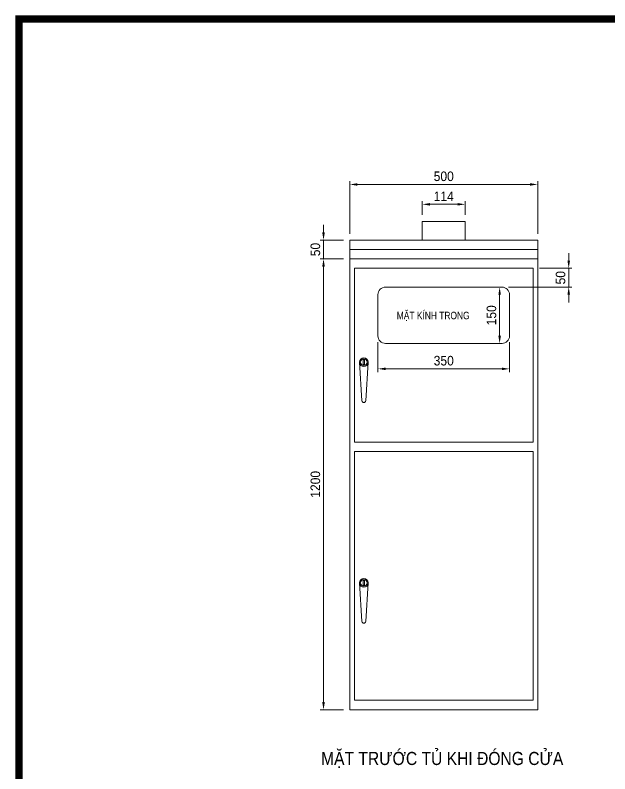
# Model space of a CAD drawing. Header units: millimetres. Extents: x 21200 to 27223, y 97648 to 101913.
# Drawn here: x 21200 to 22782, y 99893 to 101913 of the extents above; entities that cross this region are included whole.
import ezdxf
from ezdxf.enums import TextEntityAlignment as Align

# ---------------------------------------------------------------- set-up
doc = ezdxf.new("R2010")
doc.units = ezdxf.units.MM
doc.header["$LTSCALE"] = 6
for name, color, linetype, lineweight in [('Co ban', 3, 'Continuous', 13), ('Den', 2, 'Continuous', 25), ('DIM', 4, 'Continuous', 9), ('Text', 4, 'Continuous', 0)]:
    doc.layers.add(name, color=color, linetype=linetype, lineweight=lineweight)
doc.styles.add('VNI-HELVE', font='VHELVEN.TTF', dxfattribs={"width": 0.9})
doc.dimstyles.new('D10', dxfattribs={"dimscale": 1.7, "dimtxt": 15, "dimasz": 12, "dimexe": 5, "dimexo": 10, "dimgap": 5, "dimtad": 1, "dimtoh": 1, "dimdec": 0, "dimdsep": 46, "dimtxsty": 'VNI-HELVE', "dimcen": 250, "dimclrd": 256, "dimclre": 256, "dimclrt": 7, "dimadec": 0, "dimazin": 0, "dimtfac": 1, "dimtdec": 0, "dimtmove": 0, "dimatfit": 1, "dimfxl": 1, "dimtolj": 1, "dimtzin": 0, "dimlwd": -1, "dimlwe": -1, "dimarcsym": 0})

# ---------------------------------------------------------------- blocks, each defined once
blk = doc.blocks.new('*D54')
at = {"layer": 'Defpoints', "color": 0}
for p in [(22499.7, 101188.6), (22488.8, 101038.6), (22499.7, 101038.6)]:
    blk.add_point(p, dxfattribs=at)
at = {"layer": 'DIM'}
for p, q in [((22482.7, 101188.6), (22480.3, 101188.6)), ((22488.8, 101168.2), (22488.8, 101059)), ((22482.7, 101038.6), (22480.3, 101038.6))]:
    blk.add_line(p, q, dxfattribs=at)
for points in [[(22485.4, 101168.2), (22492.2, 101168.2), (22488.8, 101188.6)], [(22485.4, 101059), (22492.2, 101059), (22488.8, 101038.6)]]:
    blk.add_solid(points, dxfattribs=at)
at = {"layer": 'DIM', "color": 7, "insert": (22467.1, 101113.6), "char_height": 25.5, "attachment_point": 5, "rotation": 90, "style": 'VNI-HELVE'}
blk.add_mtext('\\A1;150', dxfattribs=at)
blk = doc.blocks.new('*D55')
at = {"layer": 'Defpoints', "color": 0}
for p in [(22577.6, 101238.6), (22495.1, 101188.6), (22672.6, 101188.6)]:
    blk.add_point(p, dxfattribs=at)
at = {"layer": 'DIM'}
for p, q in [((22672.6, 101259), (22672.6, 101279.4)), ((22594.6, 101238.6), (22681.1, 101238.6)), ((22672.6, 101238.6), (22672.6, 101188.6)), ((22512.1, 101188.6), (22681.1, 101188.6)), ((22672.6, 101168.2), (22672.6, 101147.8))]:
    blk.add_line(p, q, dxfattribs=at)
for points in [[(22669.2, 101259), (22676, 101259), (22672.6, 101238.6)], [(22669.2, 101168.2), (22676, 101168.2), (22672.6, 101188.6)]]:
    blk.add_solid(points, dxfattribs=at)
at = {"layer": 'DIM', "color": 7, "insert": (22651, 101213.6), "char_height": 25.5, "attachment_point": 5, "rotation": 90, "style": 'VNI-HELVE'}
blk.add_mtext('\\A1;50', dxfattribs=at)
blk = doc.blocks.new('*D56')
at = {"layer": 'Defpoints', "color": 0}
for p in [(22090.1, 101313.6), (22020.2, 101263.6), (22090.1, 101263.6)]:
    blk.add_point(p, dxfattribs=at)
at = {"layer": 'DIM'}
for p, q in [((22020.2, 101334), (22020.2, 101354.4)), ((22073.1, 101313.6), (22011.7, 101313.6)), ((22020.2, 101313.6), (22020.2, 101263.6)), ((22073.1, 101263.6), (22011.7, 101263.6)), ((22020.2, 101243.2), (22020.2, 101222.8))]:
    blk.add_line(p, q, dxfattribs=at)
for points in [[(22016.8, 101334), (22023.6, 101334), (22020.2, 101313.6)], [(22016.8, 101243.2), (22023.6, 101243.2), (22020.2, 101263.6)]]:
    blk.add_solid(points, dxfattribs=at)
at = {"layer": 'DIM', "color": 7, "insert": (21998.6, 101288.6), "char_height": 25.5, "attachment_point": 5, "rotation": 90, "style": 'VNI-HELVE'}
blk.add_mtext('\\A1;50', dxfattribs=at)
blk = doc.blocks.new('*D57')
at = {"layer": 'Defpoints', "color": 0}
for p in [(22397.1, 101409), (22283.1, 101363.6), (22397.1, 101363.6)]:
    blk.add_point(p, dxfattribs=at)
at = {"layer": 'DIM'}
for p, q in [((22283.1, 101380.6), (22283.1, 101417.5)), ((22303.5, 101409), (22376.7, 101409)), ((22397.1, 101380.6), (22397.1, 101417.5))]:
    blk.add_line(p, q, dxfattribs=at)
for points in [[(22303.5, 101412.4), (22303.5, 101405.6), (22283.1, 101409)], [(22376.7, 101412.4), (22376.7, 101405.6), (22397.1, 101409)]]:
    blk.add_solid(points, dxfattribs=at)
at = {"layer": 'DIM', "color": 7, "insert": (22340.1, 101430.3), "char_height": 25.5, "attachment_point": 5, "style": 'VNI-HELVE'}
blk.add_mtext('\\A1;114', dxfattribs=at)
blk = doc.blocks.new('*D58')
at = {"layer": 'Defpoints', "color": 0}
for p in [(22590.1, 101461.9), (22090.1, 101313.6), (22590.1, 101313.6)]:
    blk.add_point(p, dxfattribs=at)
at = {"layer": 'DIM'}
for p, q in [((22090.1, 101330.6), (22090.1, 101470.4)), ((22590.1, 101330.6), (22590.1, 101470.4)), ((22110.5, 101461.9), (22569.7, 101461.9))]:
    blk.add_line(p, q, dxfattribs=at)
for points in [[(22110.5, 101465.3), (22110.5, 101458.5), (22090.1, 101461.9)], [(22569.7, 101465.3), (22569.7, 101458.5), (22590.1, 101461.9)]]:
    blk.add_solid(points, dxfattribs=at)
at = {"layer": 'DIM', "color": 7, "insert": (22340.1, 101483.5), "char_height": 25.5, "attachment_point": 5, "style": 'VNI-HELVE'}
blk.add_mtext('\\A1;500', dxfattribs=at)
blk = doc.blocks.new('*D59')
at = {"layer": 'Defpoints', "color": 0}
for p in [(22165.1, 101058.6), (22515.1, 101058.6), (22515.1, 100971)]:
    blk.add_point(p, dxfattribs=at)
at = {"layer": 'DIM'}
for p, q in [((22165.1, 101041.6), (22165.1, 100962.5)), ((22515.1, 101041.6), (22515.1, 100962.5)), ((22185.5, 100971), (22494.7, 100971))]:
    blk.add_line(p, q, dxfattribs=at)
for points in [[(22185.5, 100974.4), (22185.5, 100967.6), (22165.1, 100971)], [(22494.7, 100974.4), (22494.7, 100967.6), (22515.1, 100971)]]:
    blk.add_solid(points, dxfattribs=at)
at = {"layer": 'DIM', "color": 7, "insert": (22340.1, 100992.6), "char_height": 25.5, "attachment_point": 5, "style": 'VNI-HELVE'}
blk.add_mtext('\\A1;350', dxfattribs=at)
blk = doc.blocks.new('*D60')
at = {"layer": 'Defpoints', "color": 0}
for p in [(22090.1, 101263.6), (22020.2, 100063.6), (22090.1, 100063.6)]:
    blk.add_point(p, dxfattribs=at)
at = {"layer": 'DIM'}
for p, q in [((22073.1, 101263.6), (22011.7, 101263.6)), ((22020.2, 101243.2), (22020.2, 100084)), ((22073.1, 100063.6), (22011.7, 100063.6))]:
    blk.add_line(p, q, dxfattribs=at)
for points in [[(22016.8, 101243.2), (22023.6, 101243.2), (22020.2, 101263.6)], [(22016.8, 100084), (22023.6, 100084), (22020.2, 100063.6)]]:
    blk.add_solid(points, dxfattribs=at)
at = {"layer": 'DIM', "color": 7, "insert": (21998.6, 100663.6), "char_height": 25.5, "attachment_point": 5, "rotation": 90, "style": 'VNI-HELVE'}
blk.add_mtext('\\A1;1200', dxfattribs=at)

msp = doc.modelspace()

# ---------------------------------------------------------------- linework, layer by layer
at = {"layer": 'Co ban'}
for points in [[(22283.1, 101313.6), (22397.1, 101313.6), (22397.1, 101363.6), (22283.1, 101363.6)], [(22090.1, 100063.6), (22590.1, 100063.6), (22590.1, 101313.6), (22090.1, 101313.6)], [(22102.6, 100776.1), (22577.6, 100776.1), (22577.6, 101238.6), (22102.6, 101238.6)], [(22126.1, 100994.7), (22128.9, 100994.7), (22128.9, 100982.5), (22126.1, 100982.5)], [(22102.6, 100088.6), (22577.6, 100088.6), (22577.6, 100751.1), (22102.6, 100751.1)], [(22126.1, 100407.2), (22128.9, 100407.2), (22128.9, 100395), (22126.1, 100395)]]:
    msp.add_lwpolyline(points, close=True, dxfattribs=at)
for points in [[(22090.1, 101288.6), (22590.1, 101288.6)], [(22090.1, 101263.6), (22590.1, 101263.6)]]:
    msp.add_lwpolyline(points, dxfattribs=at)
msp.add_lwpolyline([(22185.1, 101038.6), (22495.1, 101038.6, 0.414214), (22515.1, 101058.6), (22515.1, 101168.6, 0.414214), (22495.1, 101188.6), (22185.1, 101188.6, 0.414214), (22165.1, 101168.6), (22165.1, 101058.6, 0.414214)], format="xyb", close=True, dxfattribs=at)
for points in [[(22139.2, 100988.6), (22132.7, 100886.3, -0.937845), (22122.4, 100886.3), (22115.8, 100988.6)], [(22139.2, 100401.1), (22132.7, 100298.8, -0.937845), (22122.4, 100298.8), (22115.8, 100401.1)]]:
    msp.add_lwpolyline(points, format="xyb", dxfattribs=at)
for centre, radius in [((22127.5, 100988.6), 11.7), ((22127.5, 100988.6), 8.66), ((22127.5, 100401.1), 11.7), ((22127.5, 100401.1), 8.66)]:
    msp.add_circle(centre, radius, dxfattribs=at)
at = {"layer": 'Den', "color": 1, "ltscale": 0.1, "const_width": 20.2}
msp.add_lwpolyline([(27212.7, 97658), (21209.9, 97658), (21209.9, 101902.4), (27212.7, 101902.4), (27212.7, 97658)], close=True, dxfattribs=at)

# ---------------------------------------------------------------- texts
at = {"layer": 'Text', "style": 'VNI-HELVE'}
for s, height, width, p in [('MAËT KÍNH TRONG', 20, 0.8, (22312, 101103)), ('MAËT TRÖÔÙC TUÛ KHI ÑOÙNG CÖÛA', 35, 0.85, (22335.9, 99916.3))]:
    msp.add_text(s, height=height, dxfattribs=dict(at, width=width)).set_placement(p, align=Align.CENTER)

# ---------------------------------------------------------------- dimensions: what is measured, and where the dimension line sits
at = {"layer": 'DIM'}
for base, p1, p2, picture, middle in [((22590.1, 101461.9), (22090.1, 101313.6), (22590.1, 101313.6), '*D58', (22340.1, 101483.5)), ((22397.1, 101409), (22283.1, 101363.6), (22397.1, 101363.6), '*D57', (22340.1, 101430.3)), ((22515.1, 100971), (22165.1, 101058.6), (22515.1, 101058.6), '*D59', (22340.1, 100992.6))]:
    dim = msp.add_linear_dim(base=base, p1=p1, p2=p2, dimstyle='D10', override={"dimtxsty": 'VNI-HELVE'}, dxfattribs=at)
    dim.commit()
    dim.dimension.update_dxf_attribs({"geometry": picture, "text_midpoint": middle})
for base, p1, p2, picture, middle in [((22020.2, 101263.6), (22090.1, 101313.6), (22090.1, 101263.6), '*D56', (22020.2, 101288.6)), ((22672.6, 101188.6), (22577.6, 101238.6), (22495.1, 101188.6), '*D55', (22672.6, 101213.6))]:
    dim = msp.add_linear_dim(base=base, p1=p1, p2=p2, angle=90, dimstyle='D10', override={"dimtxsty": 'VNI-HELVE'}, dxfattribs=at)
    dim.commit()
    dim.dimension.update_dxf_attribs({"geometry": picture, "text_midpoint": middle, "dimtype": 160})
dim = msp.add_linear_dim(base=(22020.2, 100063.6), p1=(22090.1, 101263.6), p2=(22090.1, 100063.6), angle=90, dimstyle='D10', override={"dimtxsty": 'VNI-HELVE'}, dxfattribs=at)
dim.commit()
dim.dimension.update_dxf_attribs({"geometry": '*D60', "text_midpoint": (21998.6, 100663.6)})
dim = msp.add_aligned_dim(p1=(22499.7, 101188.6), p2=(22499.7, 101038.6), distance=-10.9, dimstyle='D10', override={"dimtxsty": 'VNI-HELVE'}, dxfattribs=at)
dim.commit()
dim.dimension.update_dxf_attribs({"geometry": '*D54', "text_midpoint": (22467.1, 101113.6)})

doc.saveas('drawing.dxf')
